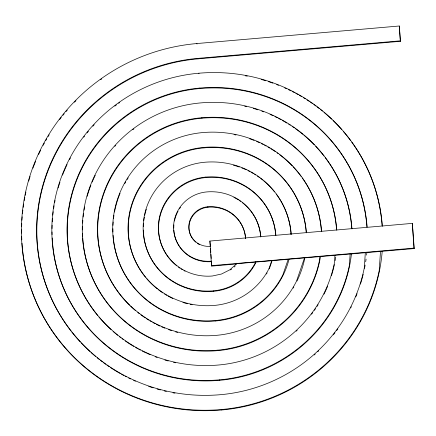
<?xml version="1.0" encoding="UTF-8"?>
<svg xmlns="http://www.w3.org/2000/svg" width="436" height="436" viewBox="0 0 436 436"><rect width="100%" height="100%" fill="white"/><g stroke="black" fill="none" stroke-linecap="round" stroke-linejoin="round"><path stroke-width="0.65" d="M319.757 256.75L319.528 260.221A112.145 108.668 -23.6 0 1 217.368 350.19L217.569 350.648A112.145 108.668 -23.6 0 0 320.46 256.673M334.941 255.431L334.45 262.788A127.437 123.492 -23.6 0 1 218.36 365.025A142.73 138.31 -23.6 0 1 67.357 238.824A142.73 138.31 -23.6 0 1 199.802 88.061A158.023 153.129 -23.6 0 1 366.943 227.107M350.13 254.117L349.378 265.355A142.73 138.31 -23.6 0 1 219.352 379.86L219.553 380.323A142.73 138.31 -23.6 0 0 351.46 253.823M365.313 252.798L364.3 267.927A158.023 153.129 -23.6 0 1 220.349 394.7A173.315 167.947 -23.6 0 1 36.984 241.457A173.315 167.947 -23.6 0 1 197.813 58.386L400.281 40.837L400.482 41.3L198.015 58.849A173.315 167.947 -23.6 0 0 52.674 159.854A173.315 167.947 -23.6 0 0 71.057 331.06M380.497 251.485L379.227 270.494A173.315 167.947 -23.6 0 1 221.341 409.535L221.543 409.998A173.315 167.947 -23.6 0 0 382.198 251.392M306.203 232.388A96.852 93.849 -23.6 0 0 203.781 147.412A81.428 78.905 -23.6 0 0 128.217 233.424A81.428 78.905 -23.6 0 0 214.365 305.418A66.136 64.087 -23.6 0 0 269.088 268.407L271.666 260.913M269.513 268.227L271.944 261.164M288.158 259.485L282.866 274.865A81.559 79.03 -23.6 0 1 215.379 320.515A96.852 93.849 -23.6 0 1 112.908 234.879A96.852 93.849 -23.6 0 1 202.784 132.571A112.145 108.668 -23.6 0 1 321.387 231.058M304.453 258.074L296.513 281.149A96.852 93.849 -23.6 0 1 216.37 335.349A112.145 108.668 -23.6 0 1 97.724 236.192A112.145 108.668 -23.6 0 1 201.792 117.736A127.437 123.492 -23.6 0 1 336.57 229.745M414.2 248.564L412.342 223.374L209.885 241.059L211.531 265.649L413.998 248.1L414.2 248.564L236.77 263.687L229.799 269.83L221.488 274.026L212.397 275.999A50.974 49.393 -23.6 0 1 158.464 230.927A50.974 49.393 -23.6 0 1 205.77 177.087A66.136 64.087 -23.6 0 1 275.688 234.895M221.341 409.535A188.608 182.766 -23.6 0 1 21.8 242.776A188.608 182.766 -23.6 0 1 196.821 43.551L399.289 26.002L400.482 41.3M211.531 265.649L211.733 266.107L236.454 263.965L236.252 263.507M290.861 233.898L291.063 234.361A81.559 79.03 -23.6 0 0 204.773 162.246A66.267 64.212 -23.6 0 0 143.28 232.246A66.267 64.212 -23.6 0 0 213.389 290.839L213.591 291.297A50.974 49.393 -23.6 0 0 255.769 262.772M196.821 43.551L197.023 44.009M197.813 58.386L198.015 58.849M219.352 379.86A158.023 153.129 -23.6 0 1 52.167 240.143A158.023 153.129 -23.6 0 1 198.811 73.221L199.012 73.684M199.802 88.061L200.004 88.524A158.023 153.129 -23.6 0 1 367.096 226.894M260.494 236.53L260.695 236.993A50.974 49.393 -23.6 0 0 206.762 191.922A35.681 34.575 -23.6 0 0 173.648 229.614A35.681 34.575 -23.6 0 0 211.4 261.164L211.602 261.627A35.681 34.575 -23.6 0 1 173.85 230.077M269.088 268.407L269.29 268.865M201.792 117.736L201.993 118.194A127.437 123.492 -23.6 0 1 336.772 230.208M245.305 237.849L245.506 238.307A35.681 34.575 -23.6 0 0 207.754 206.762A20.388 19.756 -23.6 0 0 188.837 228.295A20.388 19.756 -23.6 0 0 210.408 246.324M255.365 261.851L255.567 262.309A50.974 49.393 -23.6 0 1 213.389 290.839M203.781 147.412L203.983 147.869A96.852 93.849 -23.6 0 1 306.404 232.851M205.77 177.087L205.972 177.545A66.136 64.087 -23.6 0 1 275.89 235.358M236.568 263.23L236.77 263.687M207.754 206.762L207.956 207.22A35.681 34.575 -23.6 0 1 243.904 229.914M209.885 241.059L210.365 245.724M215.379 320.515L215.58 320.972A81.559 79.03 -23.6 0 0 288.981 259.469M399.289 26.002L400.281 40.837M412.342 223.374L413.998 248.1M210.544 248.351L210.811 252.395M210.948 254.417L211.22 258.466M211.4 261.164L211.733 266.107M173.779 228.137A35.681 34.575 -23.6 0 1 173.904 224.878M174.46 221.008A35.681 34.575 -23.6 0 1 177.152 212.942M177.441 212.354A35.681 34.575 -23.6 0 1 178.046 211.193M179.398 208.92A35.681 34.575 -23.6 0 1 180.526 207.274M243.724 203.77A50.974 49.393 -23.6 0 1 260.842 236.781M233.892 197.377A50.974 49.393 -23.6 0 1 238.465 199.933M239.56 200.647A50.974 49.393 -23.6 0 1 240.639 201.394M242.214 202.555A50.974 49.393 -23.6 0 1 243.228 203.356M213.591 291.297A66.267 64.212 -23.6 0 1 143.362 230.028M143.368 226.644A66.267 64.212 -23.6 0 1 143.558 223.248M143.842 220.54A66.267 64.212 -23.6 0 1 144.354 217.193M144.747 215.215A66.267 64.212 -23.6 0 1 146.305 209.296M276.211 194.042A81.559 79.03 -23.6 0 1 291.215 234.159M233.418 165.195A81.559 79.03 -23.6 0 1 239.288 167.01M241.838 167.958A81.559 79.03 -23.6 0 1 246.182 169.8M247.997 170.667A81.559 79.03 -23.6 0 1 249.801 171.577M250.994 172.215A81.559 79.03 -23.6 0 1 253.349 173.55M254.51 174.253A81.559 79.03 -23.6 0 1 255.66 174.972M257.36 176.084A81.559 79.03 -23.6 0 1 259.573 177.632M260.652 178.433A81.559 79.03 -23.6 0 1 262.766 180.079M263.796 180.924A81.559 79.03 -23.6 0 1 274.582 191.927M215.58 320.972A96.852 93.849 -23.6 0 1 113.109 235.336M112.951 232.034A96.852 93.849 -23.6 0 1 112.908 228.698M112.984 225.352A96.852 93.849 -23.6 0 1 113.186 221.995M113.507 218.649A96.852 93.849 -23.6 0 1 113.949 215.33M114.505 212.038A96.852 93.849 -23.6 0 1 120.058 193.361M124.723 183.665A96.852 93.849 -23.6 0 1 125.721 181.899M127.121 179.567A96.852 93.849 -23.6 0 1 128.211 177.834M302.301 177.981A112.145 108.668 -23.6 0 1 321.588 231.521M234.034 134.604A112.145 108.668 -23.6 0 1 236.012 134.996M249.692 138.784A112.145 108.668 -23.6 0 1 254.117 140.425M256.597 141.438A112.145 108.668 -23.6 0 1 259.643 142.785M261.447 143.635A112.145 108.668 -23.6 0 1 263.24 144.523M264.429 145.134A112.145 108.668 -23.6 0 1 266.205 146.076M267.96 147.052A112.145 108.668 -23.6 0 1 269.704 148.066M270.854 148.758A112.145 108.668 -23.6 0 1 275.372 151.668M277.024 152.813A112.145 108.668 -23.6 0 1 278.108 153.592M279.716 154.785A112.145 108.668 -23.6 0 1 283.356 157.658M283.863 158.077A112.145 108.668 -23.6 0 1 292.316 165.953M293.254 166.944A112.145 108.668 -23.6 0 1 301.107 176.346M217.569 350.648A127.437 123.492 -23.6 0 1 82.742 237.969M82.66 236.634A127.437 123.492 -23.6 0 1 82.518 233.276M82.469 229.897A127.437 123.492 -23.6 0 1 82.518 226.502M82.66 223.101A127.437 123.492 -23.6 0 1 82.84 220.376M83.156 216.981A127.437 123.492 -23.6 0 1 83.559 213.602M84.061 210.245A127.437 123.492 -23.6 0 1 84.649 206.915M87.151 196.364A127.437 123.492 -23.6 0 1 90.857 185.3M92.143 182.123A127.437 123.492 -23.6 0 1 95.25 175.288M114.837 146.327A127.437 123.492 -23.6 0 1 115.742 145.33M132.795 129.748A127.437 123.492 -23.6 0 1 133.879 128.931M325.251 157.641A142.73 138.31 -23.6 0 1 351.961 228.895M244.678 106.215A142.73 138.31 -23.6 0 1 246.678 106.673M253.311 108.411A142.73 138.31 -23.6 0 1 257.905 109.823M261.796 111.153A142.73 138.31 -23.6 0 1 263.72 111.861M270.026 114.401A142.73 138.31 -23.6 0 1 273.105 115.769M274.936 116.63A142.73 138.31 -23.6 0 1 277.361 117.818M278.566 118.429A142.73 138.31 -23.6 0 1 280.969 119.693M282.163 120.347A142.73 138.31 -23.6 0 1 286.877 123.066M288.616 124.135A142.73 138.31 -23.6 0 1 290.343 125.23M292.049 126.353A142.73 138.31 -23.6 0 1 294.295 127.879M295.406 128.658A142.73 138.31 -23.6 0 1 302.906 134.381M303.936 135.236A142.73 138.31 -23.6 0 1 314.285 144.839M315.686 146.305A142.73 138.31 -23.6 0 1 324.03 156.044M219.553 380.323A158.023 153.129 -23.6 0 1 52.216 237.952M52.091 234.617A158.023 153.129 -23.6 0 1 52.042 231.936M52.048 228.573A158.023 153.129 -23.6 0 1 52.129 225.199M52.287 221.826A158.023 153.129 -23.6 0 1 52.522 218.452M52.832 215.084A158.023 153.129 -23.6 0 1 53.214 211.727M53.672 208.386A158.023 153.129 -23.6 0 1 54.091 205.727M54.674 202.424A158.023 153.129 -23.6 0 1 55.061 200.456M58.119 188.03A158.023 153.129 -23.6 0 1 59.945 182.188M62.495 175.136A158.023 153.129 -23.6 0 1 67.079 164.546M69.482 159.718A158.023 153.129 -23.6 0 1 70.43 157.919M83.734 137.193A158.023 153.129 -23.6 0 1 84.568 136.103M87.113 132.882A158.023 153.129 -23.6 0 1 88.415 131.307M92.846 126.211A158.023 153.129 -23.6 0 1 94.209 124.734M114.815 106.128A158.023 153.129 -23.6 0 1 116.439 104.907M118.619 103.327A158.023 153.129 -23.6 0 1 119.72 102.547M351.743 142.109A173.315 167.947 -23.6 0 1 382.328 226.257M245.266 75.788A173.315 167.947 -23.6 0 1 247.256 76.158M261.148 79.428A173.315 167.947 -23.6 0 1 265.726 80.78M268.325 81.603A173.315 167.947 -23.6 0 1 272.832 83.151M276.653 84.568A173.315 167.947 -23.6 0 1 278.539 85.309M284.741 87.93A173.315 167.947 -23.6 0 1 286.572 88.759M288.414 89.62A173.315 167.947 -23.6 0 1 290.867 90.808M292.087 91.418A173.315 167.947 -23.6 0 1 294.518 92.666M295.728 93.309A173.315 167.947 -23.6 0 1 298.131 94.623M299.33 95.293A173.315 167.947 -23.6 0 1 301.707 96.672M303.478 97.729A173.315 167.947 -23.6 0 1 305.233 98.809M306.977 99.909A173.315 167.947 -23.6 0 1 309.277 101.408M310.416 102.171A173.315 167.947 -23.6 0 1 312.672 103.719M313.795 104.509A173.315 167.947 -23.6 0 1 316.007 106.112M317.097 106.924A173.315 167.947 -23.6 0 1 319.261 108.575M320.335 109.409A173.315 167.947 -23.6 0 1 322.444 111.104M324.002 112.39A173.315 167.947 -23.6 0 1 331.589 119.137M333.06 120.549A173.315 167.947 -23.6 0 1 341.552 129.416M343.345 131.47A173.315 167.947 -23.6 0 1 350.549 140.479M221.543 409.998A188.608 182.766 -23.6 0 1 22.002 243.234M21.811 239.887A188.608 182.766 -23.6 0 1 21.68 236.525M21.609 233.146A188.608 182.766 -23.6 0 1 21.609 229.756M21.669 226.36A188.608 182.766 -23.6 0 1 21.762 223.635M21.936 220.235A188.608 182.766 -23.6 0 1 22.182 216.828M22.481 213.433A188.608 182.766 -23.6 0 1 22.852 210.043M23.195 207.34A188.608 182.766 -23.6 0 1 23.675 203.977M24.214 200.631A188.608 182.766 -23.6 0 1 24.819 197.301M25.212 195.317A188.608 182.766 -23.6 0 1 25.898 192.063M28.711 181.005A188.608 182.766 -23.6 0 1 30.079 176.476M32.934 168.138A188.608 182.766 -23.6 0 1 35.654 161.2M38.635 154.404A188.608 182.766 -23.6 0 1 40.662 150.164M43.109 145.384A188.608 182.766 -23.6 0 1 44.39 143.008M45.715 140.643A188.608 182.766 -23.6 0 1 46.728 138.877M48.113 136.539A188.608 182.766 -23.6 0 1 49.175 134.795M59.596 119.589A188.608 182.766 -23.6 0 1 61.263 117.431M62.953 115.3A188.608 182.766 -23.6 0 1 64.239 113.72M65.978 111.643A188.608 182.766 -23.6 0 1 67.297 110.101M74.54 102.204A188.608 182.766 -23.6 0 1 75.951 100.76M100.623 79.706A188.608 182.766 -23.6 0 1 101.719 78.927M199.721 244.732A20.388 19.756 -23.6 0 1 197.459 243.408M195.906 242.236A20.388 19.756 -23.6 0 1 190.069 221.052A20.388 19.756 -23.6 0 1 207.956 207.22M244.106 230.524A35.681 34.575 -23.6 0 1 245.659 238.132M235.157 266.074A35.681 34.575 -23.6 0 1 234.187 266.99M231.62 269.132A35.681 34.575 -23.6 0 1 230.546 269.911M174.961 393.174A173.315 167.947 -23.6 0 1 172.972 392.814M166.334 391.43A173.315 167.947 -23.6 0 1 164.35 390.961M160.388 389.958A173.315 167.947 -23.6 0 1 157.102 389.043M153.183 387.866A173.315 167.947 -23.6 0 1 148.654 386.372M135.433 381.189A173.315 167.947 -23.6 0 1 133.601 380.366M130.533 378.933A173.315 167.947 -23.6 0 1 128.696 378.039M126.26 376.808A173.315 167.947 -23.6 0 1 125.045 376.181M123.835 375.538A173.315 167.947 -23.6 0 1 121.426 374.224M120.232 373.548A173.315 167.947 -23.6 0 1 110.286 367.439M109.147 366.676A173.315 167.947 -23.6 0 1 106.885 365.123M105.768 364.338A173.315 167.947 -23.6 0 1 103.555 362.736M102.46 361.918A173.315 167.947 -23.6 0 1 100.296 360.272M99.228 359.433A173.315 167.947 -23.6 0 1 97.119 357.743M95.56 356.457A173.315 167.947 -23.6 0 1 90.966 352.473M89.963 351.563A173.315 167.947 -23.6 0 1 81.232 342.958M80.3 341.96A173.315 167.947 -23.6 0 1 71.891 332.128M366.861 252.417A158.023 153.129 -23.6 0 1 366.583 255.109M366.082 259.126A158.023 153.129 -23.6 0 1 365.69 261.791M365.128 265.104A158.023 153.129 -23.6 0 1 364.501 268.391M363.188 274.282A158.023 153.129 -23.6 0 1 360.458 284.07M357.068 293.711A158.023 153.129 -23.6 0 1 355.798 296.867M351.302 306.726A158.023 153.129 -23.6 0 1 350.697 307.925M337.873 328.897A158.023 153.129 -23.6 0 1 336.652 330.553M334.995 332.744A158.023 153.129 -23.6 0 1 333.306 334.897M318.705 350.838A158.023 153.129 -23.6 0 1 317.719 351.77M315.217 354.07A158.023 153.129 -23.6 0 1 314.203 354.975M175.55 362.779A142.73 138.31 -23.6 0 1 173.55 362.332M168.231 360.986A142.73 138.31 -23.6 0 1 164.933 360.043M157.124 357.46A142.73 138.31 -23.6 0 1 155.205 356.746M150.158 354.713A142.73 138.31 -23.6 0 1 147.068 353.356M146.458 353.073A142.73 138.31 -23.6 0 1 142.201 351.029M140.392 350.103A142.73 138.31 -23.6 0 1 138.594 349.154M137.4 348.5A142.73 138.31 -23.6 0 1 135.618 347.503M133.852 346.478A142.73 138.31 -23.6 0 1 125.263 340.963M123.606 339.791A142.73 138.31 -23.6 0 1 121.966 338.598M120.881 337.786A142.73 138.31 -23.6 0 1 119.279 336.554M117.698 335.306A142.73 138.31 -23.6 0 1 116.14 334.036M115.627 333.611A142.73 138.31 -23.6 0 1 113.088 331.436M111.087 329.643A142.73 138.31 -23.6 0 1 98.923 316.988M97.631 315.435A142.73 138.31 -23.6 0 1 79.57 173.315A142.73 138.31 -23.6 0 1 200.004 88.524M335.709 257.262A127.437 123.492 -23.6 0 1 335.159 260.603M334.379 264.57A127.437 123.492 -23.6 0 1 331.431 275.765M327.681 286.092A127.437 123.492 -23.6 0 1 324.008 294.164M318.111 304.715A127.437 123.492 -23.6 0 1 317.021 306.432M315.522 308.693A127.437 123.492 -23.6 0 1 314.367 310.372M312.792 312.574A127.437 123.492 -23.6 0 1 311.577 314.209M297.161 330.27A127.437 123.492 -23.6 0 1 296.164 331.202M177.637 332.439A112.145 108.668 -23.6 0 1 175.675 331.9M171.789 330.711A112.145 108.668 -23.6 0 1 168.596 329.611M164.819 328.172A112.145 108.668 -23.6 0 1 161.74 326.875M159.919 326.057A112.145 108.668 -23.6 0 1 156.322 324.324M155.134 323.714A112.145 108.668 -23.6 0 1 152.769 322.449M151.597 321.79A112.145 108.668 -23.6 0 1 149.859 320.782M148.703 320.089A112.145 108.668 -23.6 0 1 146.425 318.662M145.302 317.926A112.145 108.668 -23.6 0 1 140.915 314.857M139.313 313.658A112.145 108.668 -23.6 0 1 137.743 312.438M135.7 310.764A112.145 108.668 -23.6 0 1 130.637 306.257M129.656 305.314A112.145 108.668 -23.6 0 1 105.022 190.423A112.145 108.668 -23.6 0 1 201.993 118.194M304.666 258.761A96.852 93.849 -23.6 0 1 297.009 281.007M293.837 286.948A96.852 93.849 -23.6 0 1 293.15 288.12M192.134 304.759A81.428 78.905 -23.6 0 1 190.14 304.355M187.491 303.739A81.428 78.905 -23.6 0 1 182.897 302.442M172.825 298.518A81.428 78.905 -23.6 0 1 168.034 296.06M166.857 295.395A81.428 78.905 -23.6 0 1 164.541 294M162.835 292.899A81.428 78.905 -23.6 0 1 158.448 289.777M157.391 288.954A81.428 78.905 -23.6 0 1 146.79 278.768M145.499 277.225A81.428 78.905 -23.6 0 1 135.302 196.189A81.428 78.905 -23.6 0 1 203.983 147.869M267.105 272.898A66.136 64.087 -23.6 0 1 266.423 274.031M185.087 271.181A50.974 49.393 -23.6 0 1 183.932 270.571M182.221 269.601A50.974 49.393 -23.6 0 1 181.098 268.914M179.997 268.195A50.974 49.393 -23.6 0 1 178.389 267.072M176.836 265.895A50.974 49.393 -23.6 0 1 161.042 212.746A50.974 49.393 -23.6 0 1 205.972 177.545M198.811 73.221A173.315 167.947 -23.6 0 1 382.127 225.794M217.368 350.19A127.437 123.492 -23.6 0 1 82.54 237.511A127.437 123.492 -23.6 0 1 200.8 102.896A142.73 138.31 -23.6 0 1 351.759 228.431"/></g></svg>
